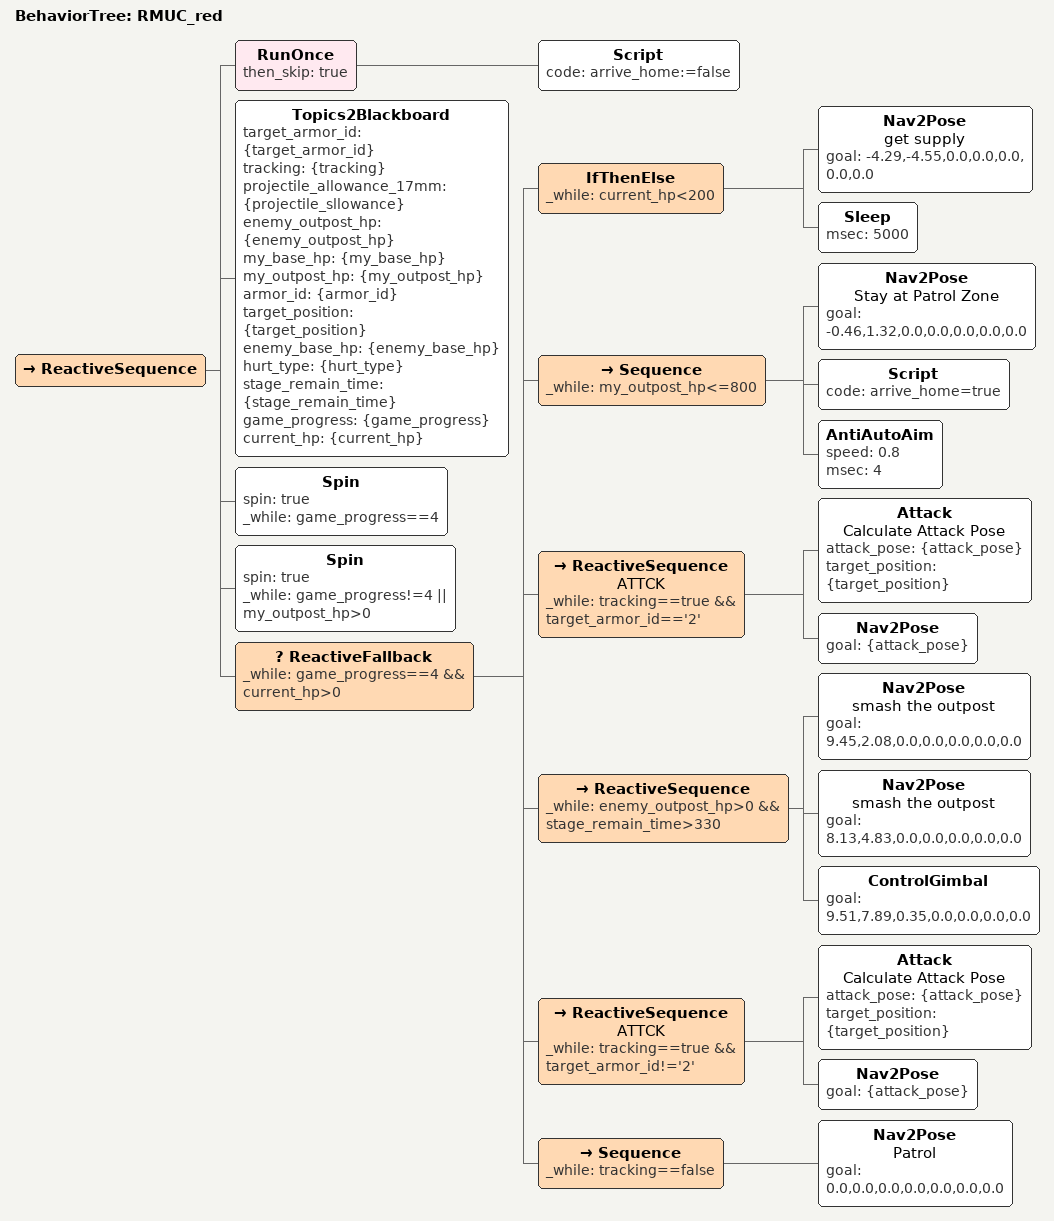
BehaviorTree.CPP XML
<?xml version="1.0" encoding="UTF-8"?>
<root BTCPP_format="4">
  <BehaviorTree ID="RMUC_red">
    <ReactiveSequence>
      <RunOnce then_skip="true">
        <Script code="arrive_home:=false"/>
      </RunOnce>
      <Topics2Blackboard target_armor_id="{target_armor_id}"
                         tracking="{tracking}"
                         projectile_allowance_17mm="{projectile_sllowance}"
                         enemy_outpost_hp="{enemy_outpost_hp}"
                         my_base_hp="{my_base_hp}"
                         my_outpost_hp="{my_outpost_hp}"
                         armor_id="{armor_id}"
                         target_position="{target_position}"
                         enemy_base_hp="{enemy_base_hp}"
                         hurt_type="{hurt_type}"
                         stage_remain_time="{stage_remain_time}"
                         game_progress="{game_progress}"
                         current_hp="{current_hp}"/>
      <Spin spin="true"
            _while="game_progress==4"/>
      <Spin spin="true"
            _while="game_progress!=4 || my_outpost_hp&gt;0"/>
      <ReactiveFallback _while="game_progress==4 &amp;&amp; current_hp&gt;0">
        <IfThenElse _while="current_hp&lt;200">
          <Nav2Pose name="get supply"
                    goal="-4.29,-4.55,0.0,0.0,0.0,0.0,0.0"/>
          <Sleep msec="5000"/>
        </IfThenElse>
        <Sequence _while="my_outpost_hp&lt;=800">
          <Nav2Pose name="Stay at Patrol Zone"
                    goal="-0.46,1.32,0.0,0.0,0.0,0.0,0.0"/>
          <Script code="arrive_home=true"/>
          <AntiAutoAim speed="0.8"
                       msec="4"/>
        </Sequence>
        <ReactiveSequence name="ATTCK"
                          _while="tracking==true &amp;&amp; target_armor_id==&apos;2&apos;">
          <Attack name="Calculate Attack Pose"
                  attack_pose="{attack_pose}"
                  target_position="{target_position}"/>
          <Nav2Pose goal="{attack_pose}"/>
        </ReactiveSequence>
        <ReactiveSequence _while="enemy_outpost_hp&gt;0 &amp;&amp; stage_remain_time&gt;330">
          <Nav2Pose name="smash the outpost"
                    goal="9.45,2.08,0.0,0.0,0.0,0.0,0.0"/>
          <Nav2Pose name="smash the outpost"
                    goal="8.13,4.83,0.0,0.0,0.0,0.0,0.0"/>
          <ControlGimbal goal="9.51,7.89,0.35,0.0,0.0,0.0,0.0"/>
        </ReactiveSequence>
        <ReactiveSequence name="ATTCK"
                          _while="tracking==true &amp;&amp; target_armor_id!=&apos;2&apos;">
          <Attack name="Calculate Attack Pose"
                  attack_pose="{attack_pose}"
                  target_position="{target_position}"/>
          <Nav2Pose goal="{attack_pose}"/>
        </ReactiveSequence>
        <Sequence _while="tracking==false">
          <Nav2Pose name="Patrol"
                    goal="0.0,0.0,0.0,0.0,0.0,0.0,0.0"/>
        </Sequence>
      </ReactiveFallback>
    </ReactiveSequence>
  </BehaviorTree>

</root>
